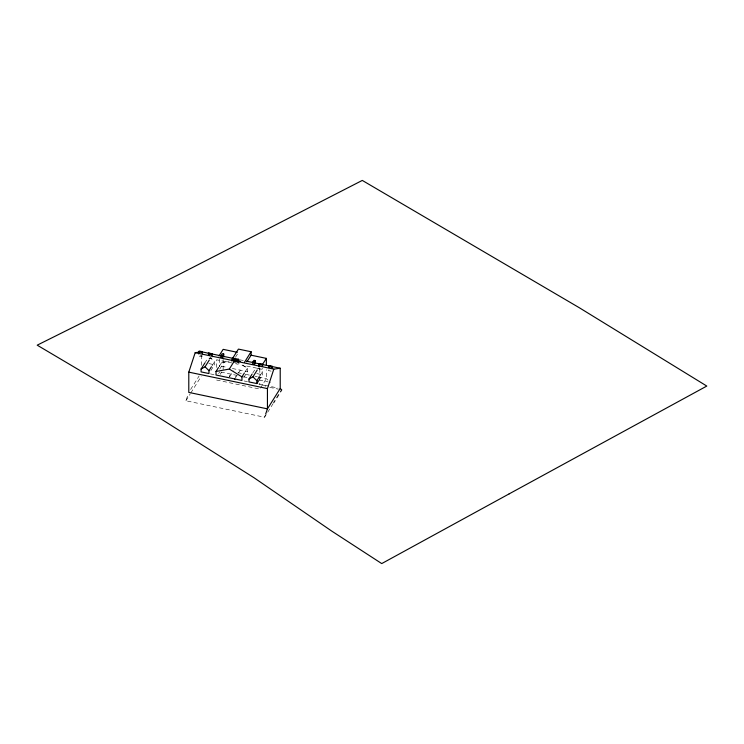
<?xml version="1.0" encoding="UTF-8"?>
<svg xmlns="http://www.w3.org/2000/svg" width="744" height="744" viewBox="0 0 744 744"><rect width="100%" height="100%" fill="white"/><g stroke="black" fill="none" stroke-linecap="round" stroke-linejoin="round"><path stroke-width="0.56" stroke-dasharray="3.72 2.79" d="M229.273 376.855L229.85 375.097M273.15 403.555L264.557 417.235L185.907 400.774L188.074 394.497M264.557 417.235L265.283 415.143M202.405 355.781L201.857 356.655L198.611 355.976L199.16 355.102L201.326 355.558M204.767 363.156L206.609 360.217L210.561 358.013L214.505 361.872L214.505 364.755L210.822 370.614M190.613 389.503L199.141 375.925M212.059 357.799L211.51 358.673L208.264 357.994L208.813 357.12L210.971 357.576M185.907 400.774L190.185 393.967M190.799 392.99L201.187 376.445M212.049 365.788L214.505 361.872M219.089 366.578L221.545 362.672L229.301 361.259M219.703 369.154L221.545 366.225L221.545 362.672L229.106 361.64M218.606 373.665L219.778 371.805M220.178 374.353L221.498 372.251M235.439 357.278L238.415 352.544M229.598 376.762L233.281 370.893M238.657 363.37L238.108 364.235L234.834 363.556M235.392 377.971L237.848 374.055M238.461 373.079L240.303 370.149M245.018 372.009L247.473 368.094L240.665 363.872M243.79 377.515L247.473 371.647L247.473 368.094L239.494 363.677M252.662 373.172L254.504 370.242L258.456 368.038L262.399 371.898L262.399 374.771L259.331 379.663M258.791 368.568L259.34 367.694M262.586 368.373L262.037 369.247L244.553 365.611M259.944 375.804L262.399 371.898M268.993 369.712L268.445 370.586L271.69 371.265M260.419 388.126L266.361 378.659L266.361 369.647M239.605 359.743L244.116 360.691M233.198 362.226L237.559 363.137M231.877 362.96L216.606 359.771L216.606 367.648M208.869 363.574L214.505 364.755M221.545 366.225L226.948 367.35M232.342 368.485L247.473 371.647M256.764 373.59L262.399 374.771M237.931 372.707L241.344 373.423M245.892 374.372L249.305 375.088M254.987 376.278L257.266 376.752M258.401 376.994L266.361 378.659L270.398 382.397M220.903 372.037L236.648 375.329M243.4 376.743L247.901 377.682M259.144 380.035L268.147 381.923M210.431 373.907L214.858 374.827M244.116 380.956L247.501 381.663M258.782 384.025L278.005 388.043M269.737 387.364L278.461 389.186M216.606 380.035L259.823 389.075M262.502 384.797L267.561 386.908M259.823 368.81L259.823 375.562M259.823 376.687L259.823 384.574M235.643 376.315L235.643 376.892M223.144 359.482L223.144 369.61M219.294 358.868L219.294 366.755M201.568 355.167L201.568 365.295"/><path stroke-width="1.12" d="M246.376 361.156L280.218 368.243L280.218 388.507L267.44 408.865L188.79 392.404L188.79 372.139L195.179 352.684L199.439 352.079M265.645 414.101L267.44 408.865L267.44 388.601L273.829 369.136L280.218 368.243M198.611 353.93L199.16 351.019L202.405 351.698L202.405 353.744M202.405 351.698L201.857 352.572L198.611 351.893M208.813 353.047L208.264 353.912L211.51 354.59L212.059 353.726L208.813 353.047L208.813 355.083M211.436 366.764L208.98 370.67L208.98 373.553L201.085 371.898L201.085 369.024L204.767 363.156M201.085 369.024L205.037 366.82L209.334 359.975M218.987 355.976L223.144 349.345L237.327 352.312M221.042 357.613L221.042 355.576L222.214 353.698L223.73 354.014L223.73 357.074M222.549 357.929L222.549 355.892L223.73 354.014M244.404 372.986L241.949 376.892L241.949 380.444L216.02 375.023L216.02 371.47L218.476 367.555M231.877 359.51L238.415 349.094L251.091 351.745L251.091 355.195L246.934 361.826M233.198 358.143L232.649 359.017L238.108 360.161L238.657 359.287L233.198 358.143L233.198 360.18M216.02 371.47L229.31 369.061L234.834 360.254L237.755 362.068M244.553 362.161L251.091 351.745M252.7 364.235L252.7 362.198L253.881 360.319L255.387 360.635L255.387 363.695M254.216 364.551L254.216 362.514L255.387 360.635M258.717 380.64L256.875 383.569L248.98 381.923L248.98 379.04L252.049 374.158M258.791 366.522L259.34 363.611L262.586 364.3L262.586 366.336M248.98 379.04L252.932 376.836L257.229 369.991M251.091 355.195L266.361 358.385L262.037 365.164L258.791 364.486M256.875 383.569L256.875 380.696L259.331 376.78M268.993 365.639L268.445 366.504L271.69 367.183L272.239 366.318L268.993 365.639L268.993 367.676M273.764 402.578L274.992 400.625M276.833 397.696L278.665 394.757M280.507 391.828L281.734 389.875L280.218 388.507M231.514 360.859L234.834 360.254M221.042 355.576L222.549 355.892M252.7 362.198L254.216 362.514M201.568 351.782L221.545 355.967M223.805 356.441L232.835 358.329M238.21 360.84L240.321 361.277M195.179 352.684L273.829 369.136M188.79 372.139L267.44 388.601M229.31 369.061L241.949 376.892M252.932 376.836L256.875 380.696M205.037 366.82L208.98 370.67M272.239 366.318L272.239 368.354M266.361 358.385L266.361 365.146M238.657 359.287L238.657 362.347M238.108 360.161L238.108 362.198M234.779 378.947L234.779 379.524M212.059 353.726L212.059 355.762M509.156 493.867L381.728 563.58L331.833 531.16L254.123 477.806L150.139 412.055L37.2 345.169L179.323 274.322L362.282 180.42L579.204 307.672L706.8 386.062L509.156 493.867"/></g></svg>
